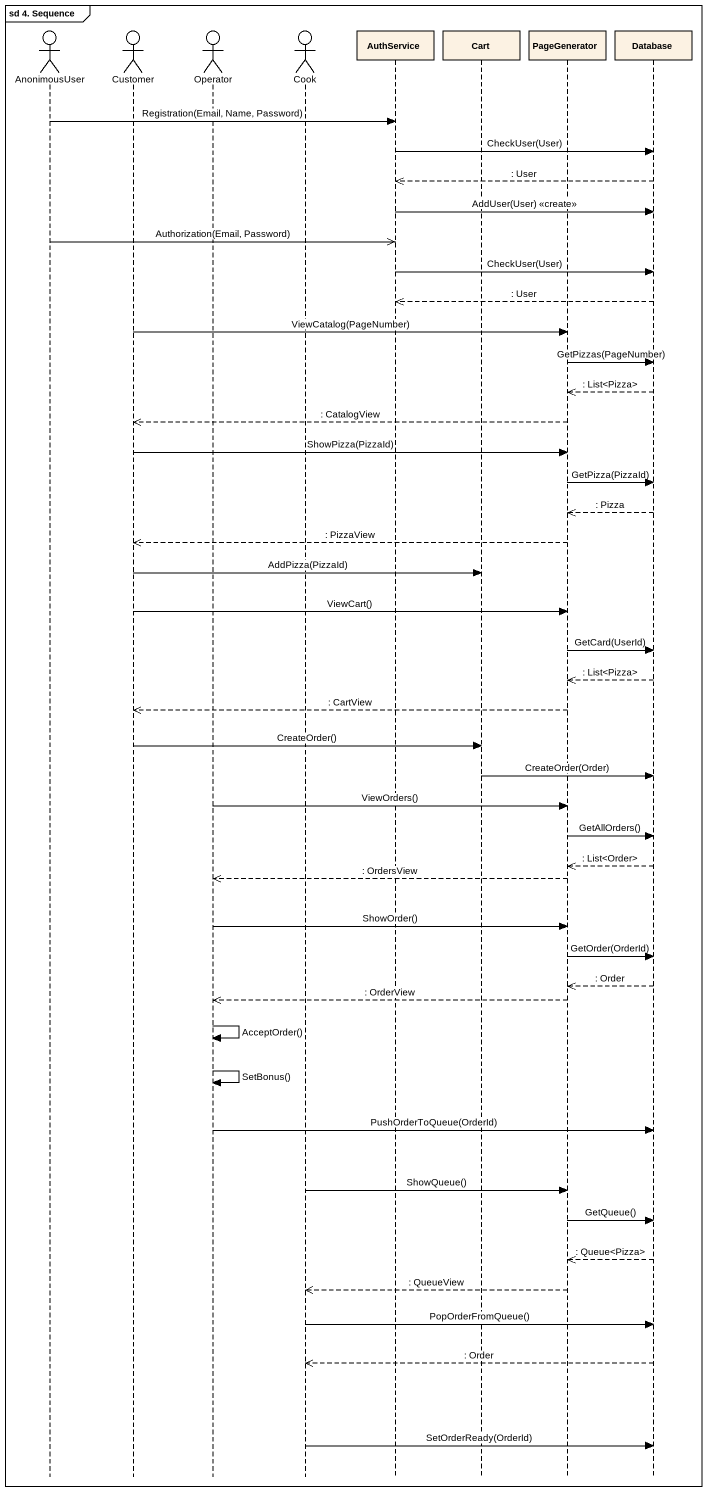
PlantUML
@startuml
mainframe sd 4. Sequence
hide footbox
actor AnonimousUser
actor Customer
actor Operator
actor Cook
participant AuthService
participant Cart
participant PageGenerator
participant "Database" as Database_

AnonimousUser -> AuthService : Registration(Email, Name, Password)
AuthService -> Database_ : CheckUser(User)
Database_ -->> AuthService : : User
AuthService -> Database_ : AddUser(User) <<create>>
AnonimousUser ->> AuthService : Authorization(Email, Password)
AuthService -> Database_ : CheckUser(User)
Database_ -->> AuthService : : User
Customer -> PageGenerator : ViewCatalog(PageNumber)
PageGenerator -> Database_ : GetPizzas(PageNumber)
Database_ -->> PageGenerator : : List<Pizza>
PageGenerator -->> Customer : : CatalogView
Customer -> PageGenerator : ShowPizza(PizzaId)
PageGenerator -> Database_ : GetPizza(PizzaId)
Database_ -->> PageGenerator : : Pizza
PageGenerator -->> Customer : : PizzaView
Customer -> Cart : AddPizza(PizzaId)
Customer -> PageGenerator : ViewCart()
PageGenerator -> Database_ : GetCard(UserId)
Database_ -->> PageGenerator : : List<Pizza>
PageGenerator -->> Customer : : CartView
Customer -> Cart : CreateOrder()
Cart -> Database_ : CreateOrder(Order)
Operator -> PageGenerator : ViewOrders()
PageGenerator -> Database_ : GetAllOrders()
Database_ -->> PageGenerator : : List<Order>
PageGenerator -->> Operator : : OrdersView
Operator -> PageGenerator : ShowOrder()
PageGenerator -> Database_ : GetOrder(OrderId)
Database_ -->> PageGenerator : : Order
PageGenerator -->> Operator : : OrderView
Operator -> Operator : AcceptOrder()
Operator -> Operator : SetBonus()
Operator -> Database_ : PushOrderToQueue(OrderId)
Cook -> PageGenerator : ShowQueue()
PageGenerator -> Database_ : GetQueue()
Database_ -->> PageGenerator : : Queue<Pizza>
PageGenerator -->> Cook : : QueueView
Cook -> Database_ : PopOrderFromQueue()
Database_ -->> Cook : : Order
Cook -> Database_ : SetOrderReady(OrderId)
@enduml
